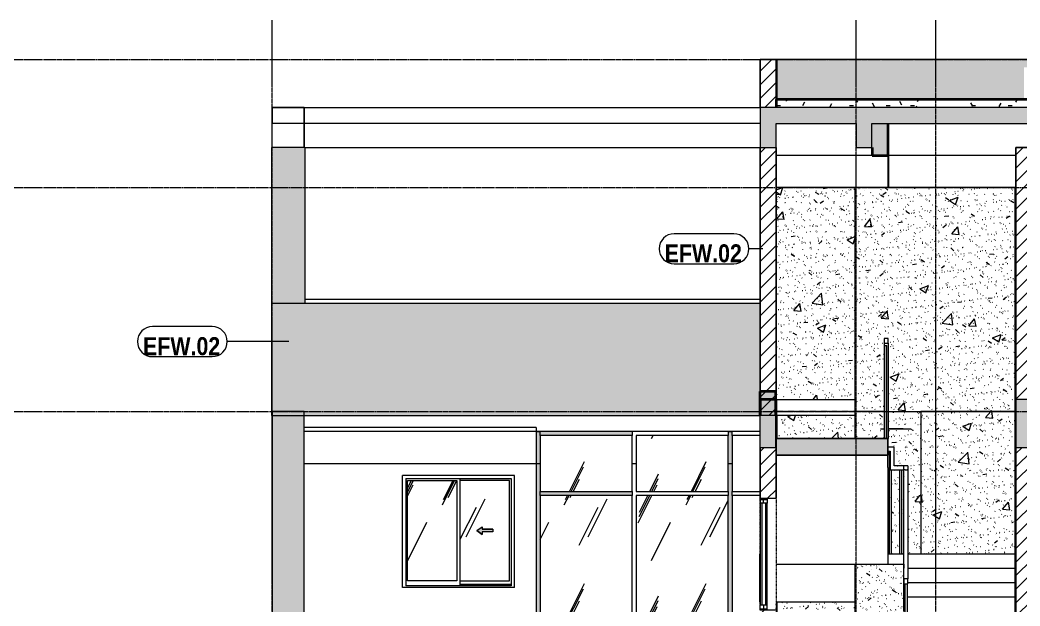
# Model space of a CAD drawing. Header units: millimetres. Extents: x 1240 to 198004, y -7796 to 35300.
# Drawn here: x 14084 to 26587, y 26967 to 34292 of the extents above; entities that cross this region are included whole.
import ezdxf

# ---------------------------------------------------------------- set-up
doc = ezdxf.new("R2010")
doc.units = ezdxf.units.MM
for name, pattern in [('1 NÉT CALL OUT', [6, 3, -3]), ('Centre', [31.75, 6.35, -4.7625, 15.875, -4.7625]), ('Dash 1_8_', [6.35, 3.175, -3.175]), ('Grid Line', [22.225, 12.7, -3.175, 3.175, -3.175])]:
    doc.linetypes.add(name, pattern=pattern)
for name, color, linetype, lineweight in [('0-1', 7, 'Continuous', 5), ('A-AREA', 32, 'Dash 1_8_', 9), ('A-DETL-GENF', 92, 'Continuous', 9), ('A-DETL-GENF-1', 7, 'Continuous', 9), ('A-DETL-GENF-2', 92, '1 NÉT CALL OUT', 9), ('A-DETL-THIN', 151, 'Continuous', 9), ('A-FLOR-1', 10, 'Continuous', 35), ('A-FLOR-2', 7, 'Continuous', 9), ('A-FLOR-3', 192, 'Continuous', 35), ('A-FLOR-HRAL', 11, 'Continuous', 9), ('A-FLOR-HRAL-2', 11, 'Continuous', 18), ('A-FLOR-LEVL-2', 51, 'Centre', 9), ('A-FLOR-PATT-1', 7, 'Continuous', 9), ('A-FLOR-PATT-3', 8, 'Continuous', 9), ('A-GLAZ', 151, 'Continuous', 9), ('A-GLAZ-3', 7, '1 NÉT CALL OUT', 9), ('A-GLAZ-4', 55, '1 NÉT CALL OUT', 9), ('A-GLAZ-5', 151, 'Continuous', 18), ('A-GLAZ-CURT', 52, 'Continuous', 9), ('A-GLAZ-CWMG', 51, 'Continuous', 9), ('A-WALL', 113, 'Continuous', 9), ('A-WALL-1', 113, 'Continuous', 25), ('A-WALL-IDEN', 211, 'Continuous', 9), ('A-WALL-PATT-3', 111, 'Continuous', 5), ('A-WALL-PATT-4', 111, 'Continuous', 9), ('E-LITE-EQPM', 33, 'Continuous', 9), ('I-WALL', 2, 'Continuous', 9), ('I-WALL-2', 2, 'Continuous', 25), ('S-BEAM-1', 12, 'Continuous', 5), ('S-BEAM-2', 10, 'Continuous', 35), ('S-BEAM-3', 7, 'Continuous', 9), ('S-COLS-1', 7, 'Continuous', 9), ('S-GRID-1', 1, 'Grid Line', 9), ('S-STRS', 31, 'Continuous', 9), ('S-STRS-1', 31, 'Continuous', 5), ('S-STRS-2', 31, 'Continuous', 25)]:
    doc.layers.add(name, color=color, linetype=linetype, lineweight=lineweight)
doc.styles.add('Arial_B', font='arialbd.ttf', dxfattribs={"width": 0.85, "height": 225})
pattern_1 = [(45, (377.74, 0), (-84.8528, 84.8528), [])]
pattern_2 = [(45, (377.74, 0), (-79.5495, 79.5495), [])]
pattern_3 = [(50, (377.7, 0), (1093.104, -95.634), [114.3, -1257.3]), (355, (377.7, 0), (-211.457, 1146.34), [91.44, -1005.84]), (100.451, (468.8, -8), (881.656, 1050.7), [97.14, -1068.54]), (46.184, (377.7, 304.8), (1626.475, -252.257), [171.45, -1885.95]), (96.636, (513.3, 283.8), (1424.416, 1484.565), [145.71, -1602.81]), (351.184, (377.7, 304.8), (1424.43, 1484.55), [137.16, -1508.76]), (21, (530.1, 228.6), (909.686, -613.591), [114.3, -1257.3]), (326, (530.1, 228.6), (370.812, 1105.13), [91.44, -1005.84]), (71.451, (606, 177.5), (1280.503, 491.528), [97.14, -1068.54]), (37.5, (377.74, 0), (18.5313, 507.3303), [50.292, -943.356, 50.292, -970.788, -1009.65]), (37.5, (377.74, 0), (18.5313, 507.3303), [-2014.728, 50.292, -959.358]), (7.5, (377.74, 0), (400.918, 601.0836), [50.292, -531.876, 50.292, -920.496, -384.81]), (7.5, (377.74, 0), (400.918, 601.0836), [-1552.956, 50.292, -334.518]), (327.5, (37.9, 0), (813.545, -34.3737), [50.292, -330.708, 50.292, -1138.428, -1577.34]), (327.5, (37.9, 0), (813.545, -34.3737), [-1569.72, 50.292, -1527.048]), (317.5, (-114.5, 0), (888.775, 152.56), [50.292, -445.008, 50.292, -739.14, -1120.14]), (317.5, (-114.5, 0), (888.775, 152.56), [-1284.732, 50.292, -1069.848])]
pattern_4 = [(37.5, (377.74, 0), (-4.79953, 146.8239), [5.029, -110.795, 5.029, -124.511, -123.825]), (37.5, (377.74, 0), (-4.79953, 146.8239), [-245.364, 5.029, -118.796]), (7.5, (377.74, 0), (134.8574, 215.0472), [5.029, -57.455, 5.029, -99.365, -40.005]), (7.5, (377.74, 0), (134.8574, 215.0472), [-166.878, 5.029, -34.976]), (327.5, (284.02, 0), (237.29776, 0.4316), [5.029, -33.071, 5.029, -132.131, -179.07]), (327.5, (284.02, 0), (237.29776, 0.4316), [-175.26, 5.029, -174.041]), (317.5, (284.02, 0), (229.0671, 66.8792), [5.029, -14.021, 5.029, -84.887, -102.87]), (317.5, (284.02, 0), (229.0671, 66.8792), [-108.966, 5.029, -97.841])]
pattern_5 = [(63.435, (2168, 104.33), (-0.001, 1524.001), [532.463, -2875.304]), (63.435, (644, 104.33), (-0.001, 1524.001), [532.463, -2875.304]), (63.435, (2897.55, 398.8), (-0.001, 1524.001), [532.463, -2875.304]), (63.435, (1373.55, 398.8), (-0.001, 1524.001), [532.463, -2875.304]), (63.435, (2787.1, 294.83), (-0.001, 1524.001), [532.463, -2875.304]), (63.435, (1263.1, 294.83), (-0.001, 1524.001), [532.463, -2875.304]), (63.435, (2674.6, 890.1), (-0.001, 1524.001), [258.8, -3148.965]), (63.435, (1150.6, 890.1), (-0.001, 1524.001), [258.8, -3148.965]), (63.435, (2600.96, 797.95), (-0.001, 1524.001), [532.46, -2875.304]), (63.435, (1076.96, 797.95), (-0.001, 1524.001), [532.463, -2875.304]), (63.435, (2613.95, 864.1), (-0.001, 1524.001), [532.46, -2875.304]), (63.435, (1089.95, 864.1), (-0.001, 1524.001), [532.463, -2875.304]), (63.435, (1999.1, 573.94), (-0.001, 1524.001), [532.463, -2875.304]), (63.435, (475.1, 573.94), (-0.001, 1524.001), [532.463, -2875.304]), (63.435, (2012.1, 651.9), (-0.001, 1524.001), [532.463, -2875.304]), (63.435, (488.1, 651.9), (-0.001, 1524.001), [532.463, -2875.304]), (63.435, (2015.6, 708.1), (-0.001, 1524.001), [532.463, -2875.304]), (63.435, (491.6, 708.1), (-0.001, 1524.001), [532.463, -2875.304])]

# ---------------------------------------------------------------- blocks, each defined once
blk = doc.blocks.new('NCV_TKTC_KET CAU_rvt-1-TKCS_MẶT ĐỨNG NỘI KHU 1')
at = {"layer": 'A-FLOR-PATT-1'}
blk.add_hatch(color=256, dxfattribs=at).paths.add_polyline_path([(23535, 29350), (23537, 29350), (23537, 29550), (23337, 29550), (23337, 29350)])
at = {"layer": 'S-BEAM-1'}
for points in [[(24737, 32600), (24937, 32600), (24937, 33000), (24737, 33000), (24737, 32700)], [(23335, 29350), (23535, 29350), (23535, 29650), (23335, 29650)]]:
    blk.add_hatch(color=256, dxfattribs=at).paths.add_polyline_path(points)
at = {"layer": 'A-FLOR-1'}
for p, q in [((23537, 29550), (23337, 29550)), ((23337, 29550), (23337, 29350)), ((23537, 29350), (23537, 29550)), ((23535, 29350), (23537, 29350))]:
    blk.add_line(p, q, dxfattribs=at)
at = {"layer": 'A-FLOR-2'}
for p, q in [((17237, 33200), (17237, 33000)), ((17237, 33200), (23337, 33200)), ((23337, 33000), (17237, 33000)), ((23537, 29550), (24527, 29550)), ((17235, 29350), (17235, 29150)), ((24527, 29350), (23537, 29350)), ((23335, 29150), (17637, 29150)), ((23547, 29150), (23537, 29150))]:
    blk.add_line(p, q, dxfattribs=at)
at = {"layer": 'S-BEAM-2'}
for p, q in [((24937, 32600), (24937, 33000)), ((24737, 32700), (24737, 32600)), ((24737, 32600), (24937, 32600)), ((23535, 29650), (23335, 29650)), ((23335, 29650), (23335, 29350)), ((23535, 29350), (23535, 29650))]:
    blk.add_line(p, q, dxfattribs=at)
at = {"layer": 'S-BEAM-3'}
for p, q in [((17637, 33200), (17637, 32700)), ((17637, 33200), (23337, 33200)), ((17647, 32700), (23337, 32700)), ((23337, 32600), (23337, 32700)), ((24737, 32600), (23537, 32600)), ((26537, 32600), (24937, 32600)), ((17637, 28750), (20587, 28750)), ((21737, 28750), (21787, 28750)), ((22937, 28750), (22987, 28750)), ((23335, 27020), (23335, 27620)), ((23335, 27620), (23337, 27620)), ((23335, 27020), (23337, 27020)), ((23537, 27020), (24527, 27020))]:
    blk.add_line(p, q, dxfattribs=at)
at = {"layer": 'S-COLS-1'}
for p, q in [((17237, 32700), (17237, 33200)), ((17637, 33200), (17237, 33200)), ((17637, 32700), (17637, 33200)), ((24537, 32200), (24537, 32600)), ((24937, 32200), (24937, 32600))]:
    blk.add_line(p, q, dxfattribs=at)
blk = doc.blocks.new('Railing - 25mm-1748263-TKCS_MẶT ĐỨNG NỘI KHU 1')
at = {"layer": 'A-FLOR-HRAL'}
for p, q in [((25150, 26180), (25150, 27246)), ((25175, 27246), (25175, 26180))]:
    blk.add_line(p, q, dxfattribs=at)
blk = doc.blocks.new('Railing - 25mm-1748267-TKCS_MẶT ĐỨNG NỘI KHU 1')
at = {"layer": 'A-FLOR-HRAL'}
for p, q in [((25150, 28670), (25175, 28670)), ((25150, 28666), (25150, 28670)), ((25175, 28670), (25175, 28666))]:
    blk.add_line(p, q, dxfattribs=at)
blk = doc.blocks.new('Railing - 25mm-702173-TKCS_MẶT ĐỨNG NỘI KHU 1')
at = {"layer": 'A-FLOR-HRAL'}
for p, q in [((25085, 24300), (25085, 25350)), ((25110, 24300), (25110, 25350))]:
    blk.add_line(p, q, dxfattribs=at)
blk = doc.blocks.new('Railing - 25mm-1748261-TKCS_MẶT ĐỨNG NỘI KHU 1')
at = {"layer": 'A-FLOR-HRAL'}
for p, q in [((24955, 27620), (24955, 28902)), ((24980, 27620), (24980, 28670))]:
    blk.add_line(p, q, dxfattribs=at)
blk = doc.blocks.new('Railing - 25mm-1748271-TKCS_MẶT ĐỨNG NỘI KHU 1')
at = {"layer": 'A-FLOR-HRAL'}
for p, q in [((24899, 30225), (24924, 30225)), ((24899, 29060), (24899, 30225)), ((24924, 29060), (24924, 30225))]:
    blk.add_line(p, q, dxfattribs=at)
blk = doc.blocks.new('Railing - Railing-954606-TKCS_MẶT ĐỨNG NỘI KHU 1')
at = {"layer": 'A-FLOR-HRAL'}
for p, q in [((24887, 30252), (24887, 29060)), ((24937, 30252), (24937, 29060)), ((25012, 28952), (24937, 28952)), ((24937, 28902), (24962, 28902)), ((24962, 28902), (24962, 28670)), ((25012, 28720), (25012, 28952)), ((24962, 28670), (25062, 28670)), ((25062, 28720), (25012, 28720)), ((25137, 28720), (25062, 28720)), ((25062, 28670), (25137, 28670)), ((25137, 28668), (25137, 28720)), ((25187, 28720), (25137, 28720)), ((25137, 27307), (25137, 28668)), ((25150, 28668), (25137, 28668)), ((25187, 28668), (25175, 28668)), ((25187, 28720), (25187, 28668)), ((25187, 28668), (25187, 27307))]:
    blk.add_line(p, q, dxfattribs=at)
at = {"layer": 'A-FLOR-HRAL-2'}
for p, q in [((24937, 30313), (24887, 30313)), ((24887, 30313), (24887, 30252)), ((24937, 30252), (24937, 30313)), ((24887, 30252), (24937, 30252)), ((25137, 27307), (25137, 27246)), ((25187, 27307), (25137, 27307)), ((25187, 27246), (25187, 27307)), ((25137, 27246), (25187, 27246))]:
    blk.add_line(p, q, dxfattribs=at)
for name, p in [('Railing - 25mm-1748271-TKCS_MẶT ĐỨNG NỘI KHU 1', (0, 0)), ('Railing - 25mm-1748261-TKCS_MẶT ĐỨNG NỘI KHU 1', (0, 0)), ('Railing - 25mm-702173-TKCS_MẶT ĐỨNG NỘI KHU 1', (0, 3320)), ('Railing - 25mm-1748267-TKCS_MẶT ĐỨNG NỘI KHU 1', (0, 0)), ('Railing - 25mm-1748263-TKCS_MẶT ĐỨNG NỘI KHU 1', (0, 0))]:
    blk.add_blockref(name, p)
blk = doc.blocks.new('1_FAMILY RVT - W01-WxH 1400x6000-587637-TKCS_MẶT ĐỨNG NỘI KHU 1')
at = {"layer": 'A-GLAZ'}
for p, q in [((23337, 11251), (23337, 9978)), ((23426, 9978), (23426, 11251))]:
    blk.add_line(p, q, dxfattribs=at)
at = {"layer": 'A-GLAZ-4'}
for p, q in [((23337, 9914), (23337, 11314)), ((23537, 11314), (23537, 9914))]:
    blk.add_line(p, q, dxfattribs=at)
at = {"layer": 'A-GLAZ-5'}
for p, q in [((23337, 11314), (23537, 11314)), ((23337, 11314), (23337, 11251)), ((23426, 11295), (23337, 11295)), ((23382, 11251), (23382, 11295)), ((23426, 11314), (23426, 11251)), ((23426, 11251), (23337, 11251)), ((23360, 11251), (23360, 9978)), ((23404, 11251), (23404, 9978)), ((23426, 9978), (23337, 9978)), ((23337, 9914), (23337, 9978)), ((23337, 9933), (23426, 9933)), ((23537, 9914), (23337, 9914)), ((23382, 9978), (23382, 9933)), ((23426, 9914), (23426, 9978))]:
    blk.add_line(p, q, dxfattribs=at)
blk = doc.blocks.new('System Panel - Glazed-V252-TKCS_MẶT ĐỨNG NỘI KHU 1')
at = {"layer": 'A-GLAZ-CURT'}
h = blk.add_hatch(dxfattribs=at)
h.set_pattern_fill('FP_7', color=256, style=0, pattern_type=2)
h.set_pattern_definition(pattern_5)
h.paths.add_polyline_path([(21737, 26000), (21737, 28350), (20587, 28350), (20587, 26000)])
for p, q in [((21737, 28350), (20587, 28350)), ((20587, 28350), (20587, 26000)), ((21737, 26000), (21737, 28350)), ((20587, 26000), (21737, 26000))]:
    blk.add_line(p, q, dxfattribs=at)
blk = doc.blocks.new('System Panel - Glazed-V253-TKCS_MẶT ĐỨNG NỘI KHU 1')
at = {"layer": 'A-GLAZ-CURT'}
h = blk.add_hatch(dxfattribs=at)
h.set_pattern_fill('FP_7', color=256, style=0, pattern_type=2)
h.set_pattern_definition(pattern_5)
h.paths.add_polyline_path([(22937, 26000), (22937, 28350), (21787, 28350), (21787, 26000)])
for p, q in [((22937, 28350), (21787, 28350)), ((21787, 28350), (21787, 26000)), ((22937, 26000), (22937, 28350)), ((21787, 26000), (22937, 26000))]:
    blk.add_line(p, q, dxfattribs=at)
blk = doc.blocks.new('System Panel - Glazed-V254-TKCS_MẶT ĐỨNG NỘI KHU 1')
at = {"layer": 'A-GLAZ-CURT'}
h = blk.add_hatch(dxfattribs=at)
h.set_pattern_fill('FP_7', color=256, style=0, pattern_type=2)
h.set_pattern_definition(pattern_5)
h.paths.add_polyline_path([(23163, 26000), (23337, 26000), (23337, 27020), (23335, 27020), (23335, 27620), (23337, 27620), (23337, 28350), (22987, 28350), (22987, 26000)])
h.paths.add_polyline_path([(23537, 26000), (23547, 26000), (23547, 27020), (23537, 27020), (23537, 26376)])
for p, q in [((23337, 28350), (22987, 28350)), ((22987, 28350), (22987, 26000)), ((22987, 26000), (23337, 26000))]:
    blk.add_line(p, q, dxfattribs=at)
blk = doc.blocks.new('System Panel - Glazed-V255-TKCS_MẶT ĐỨNG NỘI KHU 1')
at = {"layer": 'A-GLAZ-CURT'}
h = blk.add_hatch(dxfattribs=at)
h.set_pattern_fill('FP_7', color=256, style=0, pattern_type=2)
h.set_pattern_definition(pattern_5)
h.paths.add_polyline_path([(21737, 28400), (21737, 29100), (20587, 29100), (20587, 28400)])
for p, q in [((21737, 29100), (20587, 29100)), ((20587, 29100), (20587, 28400)), ((21737, 28400), (21737, 29100)), ((20587, 28400), (21737, 28400))]:
    blk.add_line(p, q, dxfattribs=at)
blk = doc.blocks.new('System Panel - Glazed-V256-TKCS_MẶT ĐỨNG NỘI KHU 1')
at = {"layer": 'A-GLAZ-CURT'}
h = blk.add_hatch(dxfattribs=at)
h.set_pattern_fill('FP_7', color=256, style=0, pattern_type=2)
h.set_pattern_definition(pattern_5)
h.paths.add_polyline_path([(22937, 28400), (22937, 29100), (21787, 29100), (21787, 28400)])
for p, q in [((22937, 29100), (21787, 29100)), ((21787, 29100), (21787, 28400)), ((22937, 28400), (22937, 29100)), ((21787, 28400), (22937, 28400))]:
    blk.add_line(p, q, dxfattribs=at)
blk = doc.blocks.new('System Panel - Glazed-V257-TKCS_MẶT ĐỨNG NỘI KHU 1')
at = {"layer": 'A-GLAZ-CURT'}
h = blk.add_hatch(dxfattribs=at)
h.set_pattern_fill('FP_7', color=256, style=0, pattern_type=2)
h.set_pattern_definition(pattern_5)
h.paths.add_polyline_path([(23337, 28400), (23337, 28950), (23335, 28950), (23335, 29100), (22987, 29100), (22987, 28400), (23163, 28400)])
h.paths.add_polyline_path([(23537, 29060), (23547, 29060), (23547, 29100), (23537, 29100)])
for p, q in [((23335, 29100), (22987, 29100)), ((22987, 29100), (22987, 28400)), ((23547, 29100), (23537, 29100)), ((22987, 28400), (23337, 28400))]:
    blk.add_line(p, q, dxfattribs=at)
blk = doc.blocks.new('Rectangular Mullion - 50 x 100mm-1286801-TKCS_MẶT ĐỨNG NỘI KHU 1')
at = {"layer": 'A-GLAZ-CWMG'}
blk.add_hatch(color=256, dxfattribs=at).paths.add_polyline_path([(20587, 8700), (21737, 8700), (21737, 8750), (20587, 8750)])
for p, q in [((20587, 8700), (20587, 8750)), ((21737, 8750), (20587, 8750)), ((21737, 8750), (21737, 8700))]:
    blk.add_line(p, q, dxfattribs=at)
blk = doc.blocks.new('Rectangular Mullion - 50 x 100mm-1286810-TKCS_MẶT ĐỨNG NỘI KHU 1')
at = {"layer": 'A-GLAZ-CWMG'}
blk.add_hatch(color=256, dxfattribs=at).paths.add_polyline_path([(20587, 18175), (20587, 18950), (20537, 18950), (20537, 18175), (20580, 18175)])
for p, q in [((20537, 18950), (20587, 18950)), ((20537, 18950), (20537, 18175)), ((20587, 18900), (20587, 18950)), ((20587, 18175), (20587, 18200))]:
    blk.add_line(p, q, dxfattribs=at)
blk = doc.blocks.new('Rectangular Mullion - 50 x 100mm-1286811-TKCS_MẶT ĐỨNG NỘI KHU 1')
at = {"layer": 'A-GLAZ-CWMG'}
blk.add_hatch(color=256, dxfattribs=at).paths.add_polyline_path([(20580, 15750), (20587, 15750), (20587, 18175), (20537, 18175), (20537, 15750)])
for p, q in [((20537, 18175), (20537, 15750)), ((20587, 18150), (20587, 18175)), ((20587, 15750), (20587, 15800)), ((20587, 15750), (20537, 15750))]:
    blk.add_line(p, q, dxfattribs=at)
blk = doc.blocks.new('Rectangular Mullion - 50 x 100mm-1286803-TKCS_MẶT ĐỨNG NỘI KHU 1')
at = {"layer": 'A-GLAZ-CWMG'}
blk.add_hatch(color=256, dxfattribs=at).paths.add_polyline_path([(20587, 18150), (21737, 18150), (21737, 18200), (20587, 18200)])
for p, q in [((20587, 18150), (20587, 18200)), ((21737, 18200), (21737, 18150))]:
    blk.add_line(p, q, dxfattribs=at)
blk = doc.blocks.new('Rectangular Mullion - 50 x 100mm-V41-TKCS_MẶT ĐỨNG NỘI KHU 1')
at = {"layer": 'A-GLAZ-CWMG'}
blk.add_hatch(color=256, dxfattribs=at).paths.add_polyline_path([(22937, 8950), (22987, 8950), (22987, 11375), (22937, 11375), (22937, 9000)])
for p, q in [((22937, 11375), (22937, 11350)), ((22987, 11350), (22987, 11375)), ((22937, 9000), (22937, 8950)), ((22987, 8950), (22937, 8950)), ((22987, 8950), (22987, 9000))]:
    blk.add_line(p, q, dxfattribs=at)
blk = doc.blocks.new('Rectangular Mullion - 50 x 100mm-1286805-TKCS_MẶT ĐỨNG NỘI KHU 1')
at = {"layer": 'A-GLAZ-CWMG'}
blk.add_hatch(color=256, dxfattribs=at).paths.add_polyline_path([(22987, 7975), (22987, 8750), (22937, 8750), (22937, 7975)])
for p, q in [((22937, 8750), (22987, 8750)), ((22937, 8750), (22937, 8700)), ((22987, 8700), (22987, 8750)), ((22937, 8000), (22937, 7975)), ((22987, 7975), (22987, 8000))]:
    blk.add_line(p, q, dxfattribs=at)
blk = doc.blocks.new('LIC_03 - LIC_03-ĐÈN LED ỐP TRẦN CHỐNG BỤI_ 1x24w_ ÁNH SÁNG TRẮNG 6000k-4360032-TKCS_MẶT ĐỨNG NỘI KHU 1')
at = {"layer": 'E-LITE-EQPM'}
for p, q in [((24845, 8780), (24887, 8780)), ((25035, 8780), (24934, 8780)), ((24936, 8780), (25035, 8780)), ((24937, 8780), (25225, 8780)), ((24945, 8780), (25125, 8780)), ((25125, 8780), (24945, 8780))]:
    blk.add_line(p, q, dxfattribs=at)
blk = doc.blocks.new('1_FAMILY RVT - W01-WxH 1400x1400xmm-V277-TKCS_MẶT ĐỨNG NỘI KHU 1')
at = {"layer": 'A-DETL-GENF-2'}
blk.add_hatch(color=256, dxfattribs=at).paths.add_polyline_path([(19862, 27862), (19862, 27893), (19998, 27893), (19998, 27926), (19862, 27926), (19862, 27957), (19795, 27910)])
at = {"layer": 'A-GLAZ'}
h = blk.add_hatch(dxfattribs=at)
h.set_pattern_fill('FP_7', color=256, style=0, pattern_type=2)
h.set_pattern_definition(pattern_5)
h.paths.add_polyline_path([(19288, 27283), (19545, 27283), (19545, 28537), (18930, 28537), (18930, 27283)])
h = blk.add_hatch(dxfattribs=at)
h.set_pattern_fill('FP_7', color=256, style=0, pattern_type=2)
h.set_pattern_definition(pattern_5)
h.paths.add_polyline_path([(20203, 27283), (20203, 28537), (19589, 28537), (19589, 27283)])
h.paths.add_polyline_path([(19862, 27862), (19795, 27910), (19862, 27957), (19862, 27926), (19998, 27926), (19998, 27893), (19862, 27893)])
at = {"layer": 'A-DETL-GENF'}
for p, q in [((19795, 27910), (19862, 27957)), ((19795, 27910), (19862, 27957)), ((19795, 27910), (19862, 27862)), ((19862, 27862), (19795, 27910)), ((19862, 27957), (19862, 27926)), ((19862, 27957), (19862, 27926)), ((19998, 27926), (19862, 27926)), ((19862, 27926), (19998, 27926)), ((19862, 27893), (19862, 27862)), ((19998, 27893), (19862, 27893)), ((19862, 27893), (19862, 27862)), ((19998, 27893), (19862, 27893)), ((19998, 27926), (19998, 27893)), ((19998, 27926), (19998, 27893))]:
    blk.add_line(p, q, dxfattribs=at)
at = {"layer": 'A-GLAZ'}
for p, q in [((20267, 28600), (18867, 28600)), ((18867, 27200), (18867, 28600)), ((18908, 28559), (18908, 27219)), ((18908, 28559), (20226, 28559)), ((18930, 28537), (19545, 28537)), ((18930, 27283), (18930, 28537)), ((19545, 28537), (19545, 27283)), ((19589, 27219), (19589, 28559)), ((20203, 28537), (19589, 28537)), ((20203, 27283), (20203, 28537)), ((20226, 28559), (20226, 27219)), ((20267, 27200), (20267, 28600)), ((19545, 27283), (18930, 27283)), ((19589, 27283), (20203, 27283)), ((20267, 27200), (18867, 27200)), ((20226, 27219), (18908, 27219)), ((20226, 27238), (19589, 27238)), ((20226, 27238), (19589, 27238))]:
    blk.add_line(p, q, dxfattribs=at)
blk = doc.blocks.new('CTL_WALL TAG NO MARK - 10-2062273-TKCS_MẶT ĐỨNG NỘI KHU 1')
at = {"layer": 'A-WALL-IDEN'}
for p, q in [((16489, 30459), (15741, 30459)), ((15741, 30084), (16489, 30084))]:
    blk.add_line(p, q, dxfattribs=at)
for centre, radius, start, end in [((15741, 30272), 188, 90, 270), ((16489, 30272), 187, 270, 90)]:
    blk.add_arc(centre, radius, start, end, dxfattribs=at)

msp = doc.modelspace()

# ---------------------------------------------------------------- hatches: boundary and pattern name
at = {"layer": 'A-DETL-GENF-1'}
msp.add_hatch(color=256, dxfattribs=at).paths.add_polyline_path([(33536.9, 32700), (33536.9, 33200), (23336.9, 33200), (23336.9, 32700), (23536.9, 32700), (23536.9, 33000), (24536.9, 33000), (24536.9, 32700), (24736.9, 32700), (24736.9, 33000), (28436.9, 33000), (28436.9, 32700), (28636.9, 32700), (28636.9, 33000), (32537.4, 33000), (32537.4, 32700), (32736.9, 32700), (32736.9, 33000), (33336.9, 33000), (33336.9, 32700), (33496.4, 32700)])
h = msp.add_hatch(color=256, dxfattribs=at)
h.paths.add_polyline_path([(44535.3, 28750), (44535.3, 29350), (33537.4, 29350), (33537.4, 29550), (26535.3, 29550), (26535.3, 28950), (26735.3, 28950), (26735.3, 29350), (28436.9, 29350), (28436.9, 28900), (28636.9, 28900), (28636.9, 29350), (30496.9, 29350), (30496.9, 28900), (30697.4, 28900), (30697.4, 29350), (33335.1, 29350), (33335.1, 28900), (33535.3, 28900), (33535.3, 29150), (35535.3, 29150), (35535.3, 28900), (35735.3, 28900), (35735.3, 29150), (39935.6, 29150), (39935.6, 28750), (40233.3, 28750), (40233.3, 29150), (44235.3, 29150), (44235.3, 28750)])
h.paths.add_polyline_path([(23535.3, 28950), (23535.3, 29350), (23335.3, 29350), (23335.3, 28950)])
at = {"layer": 'A-FLOR-PATT-3'}
h = msp.add_hatch(dxfattribs=at)
h.set_pattern_fill('FP_3', color=256, style=0, pattern_type=2)
h.set_pattern_definition([(0, (377.74, 0), (609.6, 152.4), [50.292, -406.908, 50.292, -406.908, -2438.4]), (0, (377.74, 0), (609.6, 152.4), [-914.4, 50.292, -864.108, 50.292, -406.908, -1066.8]), (0, (377.74, 0), (609.6, 152.4), [-2286, 50.292, -254.508, 50.292, -711.708]), (120, (606.34, 76.2), (-436.78227, 451.7291), [50.292, -406.908, 50.292, -406.908, -2438.4]), (120, (606.34, 76.2), (-436.78227, 451.7291), [-914.4, 50.292, -864.108, 50.292, -406.908, -1066.8]), (120, (606.34, 76.2), (-436.78227, 451.7291), [-2286, 50.292, -254.508, 50.292, -711.708]), (240, (682.54, 381), (-172.81773, -604.1291), [50.292, -406.908, 50.292, -406.908, -2438.4]), (240, (682.54, 381), (-172.81773, -604.1291), [-914.4, 50.292, -864.108, 50.292, -406.908, -1066.8]), (240, (682.54, 381), (-172.81773, -604.1291), [-2286, 50.292, -254.508, 50.292, -711.708])])
h.paths.add_polyline_path([(28329.6, 33200), (33336.9, 33200), (33336.9, 33300), (23537.4, 33300), (23537.4, 33200), (25746.3, 33200)])
at = {"layer": 'A-WALL-PATT-3'}
for points in [[(33326.9, 33300), (33336.9, 33300), (33336.9, 33800), (23547.4, 33800), (23547.4, 33300), (26637.4, 33300), (26637.4, 33700), (27137.4, 33700), (27137.4, 33300), (33313.8, 33300)], [(17636.9, 30750), (17636.9, 32700), (17226.9, 32700), (17226.9, 30750)], [(17646.9, 30750), (17646.9, 32700), (17636.9, 32700), (17636.9, 30750)], [(17226.9, 29350), (23335.3, 29350), (23336.9, 29650), (23337.4, 29650), (23336.9, 30750), (17226.9, 30750)], [(17636.9, 26000), (17636.9, 29400), (17236.9, 29400), (17236.9, 26000)]]:
    msp.add_hatch(color=256, dxfattribs=at).paths.add_polyline_path(points)
at = {"layer": 'A-WALL-PATT-4'}
h = msp.add_hatch(dxfattribs=at)
h.set_pattern_fill('FP_1', color=256, style=0, pattern_type=2)
h.set_pattern_definition(pattern_1)
h.paths.add_polyline_path([(23337.4, 33200), (23537.4, 33200), (23536.9, 33800), (23337.4, 33800)])
h = msp.add_hatch(dxfattribs=at)
h.set_pattern_fill('FP_1', color=256, style=0, pattern_type=2)
h.set_pattern_definition(pattern_1)
h.paths.add_polyline_path([(23537.4, 29350), (23536.9, 32700), (23337.4, 32700), (23337.4, 29350), (23535.3, 29350)])
h = msp.add_hatch(dxfattribs=at)
h.set_pattern_fill('FP_1', color=256, style=0, pattern_type=2)
h.set_pattern_definition(pattern_1)
h.paths.add_polyline_path([(26536.9, 29550), (26736.9, 29550), (26736.9, 32700), (26536.9, 32700), (26536.9, 31406.2)])
h = msp.add_hatch(dxfattribs=at)
h.set_pattern_fill('FP_5', color=256, style=0, pattern_type=2)
h.set_pattern_definition(pattern_3)
h.paths.add_polyline_path([(24526.9, 29550), (24526.9, 32200), (23537.4, 32200), (23537.4, 29550), (24454.6, 29550)])
h = msp.add_hatch(dxfattribs=at)
h.set_pattern_fill('FP_4', color=256, style=0, pattern_type=2)
h.set_pattern_definition(pattern_4)
h.paths.add_polyline_path([(24526.9, 29550), (24526.9, 32200), (23537.4, 32200), (23537.4, 29550), (24454.6, 29550)])
h = msp.add_hatch(dxfattribs=at)
h.set_pattern_fill('FP_5', color=256, style=0, pattern_type=2)
h.set_pattern_definition(pattern_3)
h.paths.add_polyline_path([(24526.9, 29400), (24886.5, 29400), (24886.5, 30313.1), (24936.5, 30313.1), (24936.5, 29400), (26526.9, 29400), (26526.9, 32200), (24526.9, 32200), (24526.9, 30148.7)])
h = msp.add_hatch(dxfattribs=at)
h.set_pattern_fill('FP_4', color=256, style=0, pattern_type=2)
h.set_pattern_definition(pattern_4)
h.paths.add_polyline_path([(24526.9, 29400), (24886.5, 29400), (24886.5, 30313.1), (24936.5, 30313.1), (24936.5, 29400), (26526.9, 29400), (26526.9, 32200), (24526.9, 32200), (24526.9, 30148.7)])
h = msp.add_hatch(dxfattribs=at)
h.set_pattern_fill('FP_17', color=256, style=0, pattern_type=2)
h.set_pattern_definition(pattern_2)
h.paths.add_polyline_path([(26526.9, 29400), (26535.3, 29400), (26536.9, 32200), (26526.9, 32200), (26526.9, 29550)])
h = msp.add_hatch(dxfattribs=at)
h.set_pattern_fill('FP_5', color=256, style=0, pattern_type=2)
h.set_pattern_definition(pattern_3)
h.paths.add_polyline_path([(24526.9, 26000), (24536.9, 26000), (24536.9, 27490), (24526.9, 27490), (24526.9, 26376.1)])
h.paths.add_polyline_path([(24526.9, 29060), (24536.9, 29060), (24536.9, 29400), (24526.9, 29400)])
h = msp.add_hatch(dxfattribs=at)
h.set_pattern_fill('FP_4', color=256, style=0, pattern_type=2)
h.set_pattern_definition(pattern_4)
h.paths.add_polyline_path([(24526.9, 26000), (24536.9, 26000), (24536.9, 27490), (24526.9, 27490), (24526.9, 26376.1)])
h.paths.add_polyline_path([(24526.9, 29060), (24536.9, 29060), (24536.9, 29400), (24526.9, 29400)])
h = msp.add_hatch(dxfattribs=at)
h.set_pattern_fill('FP_5', color=256, style=0, pattern_type=2)
h.set_pattern_definition(pattern_3)
h.paths.add_polyline_path([(24886.5, 26000), (24886.5, 26904.6), (24936.5, 26904.6), (24936.5, 26000), (25136.9, 26000), (25136.9, 27490), (24536.9, 27490), (24536.9, 26000)])
h.paths.add_polyline_path([(25109.8, 27620), (25137.3, 27620), (25137.3, 28670), (25109.8, 28668.4), (25109.8, 27633.6)])
h.paths.add_polyline_path([(25084.8, 27620), (25084.8, 28670), (24979.8, 28670), (24979.8, 27620)])
h.paths.add_polyline_path([(25187.3, 27620), (25336.9, 27620), (25336.9, 29400), (24936.5, 29400), (24936.9, 28951.6), (25011.5, 28951.6), (25011.5, 28720), (25187.3, 28720), (25187.3, 27633.6)])
h.paths.add_polyline_path([(24954.8, 27620), (24954.8, 28901.6), (24936.9, 28901.6), (24936.9, 27620)])
h.paths.add_polyline_path([(24886.5, 29060), (24886.5, 29400), (24536.9, 29400), (24536.9, 29060)])
h = msp.add_hatch(dxfattribs=at)
h.set_pattern_fill('FP_4', color=256, style=0, pattern_type=2)
h.set_pattern_definition(pattern_4)
h.paths.add_polyline_path([(24886.5, 26000), (24886.5, 26904.6), (24936.5, 26904.6), (24936.5, 26000), (25136.9, 26000), (25136.9, 27490), (24536.9, 27490), (24536.9, 26000)])
h.paths.add_polyline_path([(25109.8, 27620), (25137.3, 27620), (25137.3, 28670), (25109.8, 28668.4), (25109.8, 27633.6)])
h.paths.add_polyline_path([(25084.8, 27620), (25084.8, 28670), (24979.8, 28670), (24979.8, 27620)])
h.paths.add_polyline_path([(25187.3, 27620), (25336.9, 27620), (25336.9, 29400), (24936.5, 29400), (24936.9, 28951.6), (25011.5, 28951.6), (25011.5, 28720), (25187.3, 28720), (25187.3, 27633.6)])
h.paths.add_polyline_path([(24954.8, 27620), (24954.8, 28901.6), (24936.9, 28901.6), (24936.9, 27620)])
h.paths.add_polyline_path([(24886.5, 29060), (24886.5, 29400), (24536.9, 29400), (24536.9, 29060)])
h = msp.add_hatch(dxfattribs=at)
h.set_pattern_fill('FP_5', color=256, style=0, pattern_type=2)
h.set_pattern_definition(pattern_3)
h.paths.add_polyline_path([(25346.9, 27620), (25346.9, 29400), (25336.9, 29400), (25336.9, 27620)])
h = msp.add_hatch(dxfattribs=at)
h.set_pattern_fill('FP_4', color=256, style=0, pattern_type=2)
h.set_pattern_definition(pattern_4)
h.paths.add_polyline_path([(25346.9, 27620), (25346.9, 29400), (25336.9, 29400), (25336.9, 27620)])
h = msp.add_hatch(dxfattribs=at)
h.set_pattern_fill('FP_5', color=256, style=0, pattern_type=2)
h.set_pattern_definition(pattern_3)
h.paths.add_polyline_path([(25746.3, 27620), (26526.9, 27620), (26526.9, 29400), (25346.9, 29400), (25346.9, 27620)])
h = msp.add_hatch(dxfattribs=at)
h.set_pattern_fill('FP_4', color=256, style=0, pattern_type=2)
h.set_pattern_definition(pattern_4)
h.paths.add_polyline_path([(25746.3, 27620), (26526.9, 27620), (26526.9, 29400), (25346.9, 29400), (25346.9, 27620)])
h = msp.add_hatch(dxfattribs=at)
h.set_pattern_fill('FP_17', color=256, style=0, pattern_type=2)
h.set_pattern_definition(pattern_2)
h.paths.add_polyline_path([(26536.9, 26000), (26535.3, 29400), (26526.9, 29400), (26526.9, 26000)])
h = msp.add_hatch(dxfattribs=at)
h.set_pattern_fill('FP_5', color=256, style=0, pattern_type=2)
h.set_pattern_definition(pattern_3)
h.paths.add_polyline_path([(24526.9, 26000), (24526.9, 27020), (23547.4, 27020), (23547.4, 26000), (24454.6, 26000)])
h.paths.add_polyline_path([(23547.4, 29060), (24526.9, 29060), (24526.9, 29350), (23547.4, 29350)])
h = msp.add_hatch(dxfattribs=at)
h.set_pattern_fill('FP_4', color=256, style=0, pattern_type=2)
h.set_pattern_definition(pattern_4)
h.paths.add_polyline_path([(24526.9, 26000), (24526.9, 27020), (23547.4, 27020), (23547.4, 26000), (24454.6, 26000)])
h.paths.add_polyline_path([(23547.4, 29060), (24526.9, 29060), (24526.9, 29350), (23547.4, 29350)])
h = msp.add_hatch(dxfattribs=at)
h.set_pattern_fill('FP_1', color=256, style=0, pattern_type=2)
h.set_pattern_definition(pattern_1)
h.paths.add_polyline_path([(23535.3, 25950), (23537.4, 25950), (23537.4, 26914.4), (23337.4, 26914.4), (23337.4, 25950)])
h.paths.add_polyline_path([(23337.4, 28314.4), (23537.4, 28314.4), (23537.4, 29200), (23535.3, 29200), (23535.3, 28950), (23337.4, 28950), (23337.4, 28891.1)])
h = msp.add_hatch(dxfattribs=at)
h.set_pattern_fill('FP_1', color=256, style=0, pattern_type=2)
h.set_pattern_definition(pattern_1)
h.paths.add_polyline_path([(26536.9, 25950), (26736.9, 25950), (26735.3, 28950), (26536.9, 28950), (26536.9, 26376.1)])
at = {"layer": 'S-STRS-1'}
msp.add_hatch(color=256, dxfattribs=at).paths.add_polyline_path([(23536.9, 28850.7), (24936.9, 28850.7), (24936.9, 29060), (23536.9, 29060), (23536.9, 28891.1)])

# ---------------------------------------------------------------- linework, layer by layer
at = {"layer": 'A-AREA'}
msp.add_line((24526.9, 29400), (23537.4, 29400), dxfattribs=at)
at = {"layer": 'A-DETL-THIN'}
for p, q in [((23336.9, 33200), (23336.9, 32700)), ((33536.9, 33200), (23336.9, 33200)), ((23536.9, 32700), (23536.9, 33000)), ((23536.9, 33000), (24536.9, 33000)), ((24536.9, 33000), (24536.9, 32700)), ((24736.9, 32700), (24736.9, 33000)), ((24736.9, 33000), (28436.9, 33000)), ((23336.9, 32700), (23536.9, 32700)), ((24536.9, 32700), (24736.9, 32700)), ((26535.3, 29550), (26535.3, 28950)), ((33537.4, 29550), (26535.3, 29550)), ((23535.3, 29350), (23335.3, 29350)), ((23335.3, 29350), (23335.3, 28950)), ((23535.3, 28950), (23535.3, 29350)), ((23335.3, 28950), (23535.3, 28950)), ((26535.3, 28950), (26735.3, 28950))]:
    msp.add_line(p, q, dxfattribs=at)
at = {"layer": 'A-FLOR-3'}
for p, q in [((33336.9, 33300), (23537.4, 33300)), ((23537.4, 33300), (23537.4, 33200))]:
    msp.add_line(p, q, dxfattribs=at)
at = {"layer": 'A-FLOR-LEVL-2'}
for p, q in [((1240.2, 33800), (91585, 33800)), ((1240.2, 32200), (91585, 32200)), ((1240.2, 29400), (91585, 29400))]:
    msp.add_line(p, q, dxfattribs=at)
at = {"layer": 'A-WALL'}
for p, q in [((33326.9, 33800), (23547.4, 33800)), ((17646.9, 32700), (17226.9, 32700)), ((17226.9, 32700), (17226.9, 30750)), ((17646.9, 32700), (17646.9, 30750)), ((24941.9, 32600), (24941.9, 32200)), ((23337.4, 30800), (17646.9, 30800)), ((17636.9, 29400), (17236.9, 29400)), ((17236.9, 29400), (17236.9, 26000)), ((17636.9, 5600), (17636.9, 29400)), ((20536.9, 29200), (17636.9, 29200)), ((20536.9, 29200), (20536.9, 25950))]:
    msp.add_line(p, q, dxfattribs=at)
at = {"layer": 'A-WALL-1'}
for p, q in [((23547.4, 33800), (23337.4, 33800)), ((23337.4, 33800), (23337.4, 33200)), ((23537.4, 33300), (23537.4, 33800)), ((23547.4, 33200), (23547.4, 33800)), ((23337.4, 32700), (23337.4, 29350)), ((23537.4, 29350), (23537.4, 32700)), ((26536.9, 32700), (26536.9, 32200)), ((26736.9, 32700), (26536.9, 32700)), ((23535.3, 29350), (23537.4, 29350)), ((23537.4, 29200), (23535.3, 29200)), ((23537.4, 28314.4), (23537.4, 29200)), ((23337.4, 28950), (23337.4, 28314.4))]:
    msp.add_line(p, q, dxfattribs=at)
at = {"layer": 'A-WALL-IDEN'}
for p, q in [((23373.8, 31432.5), (23198.3, 31432.5)), ((17444.1, 30273.2), (16676.2, 30271.7))]:
    msp.add_line(p, q, dxfattribs=at)
at = {"layer": 'I-WALL'}
for p, q in [((26526.9, 32200), (23547.4, 32200)), ((24526.9, 29060), (24526.9, 32200)), ((23337.4, 30750), (17226.9, 30750)), ((17226.9, 30750), (17226.9, 29350)), ((24526.9, 29400), (24536.9, 29400)), ((24886.5, 29400), (24536.9, 29400)), ((24936.5, 29400), (26526.9, 29400)), ((26526.9, 29400), (25346.9, 29400)), ((25346.9, 29400), (25346.9, 27620)), ((17226.9, 29350), (23335.3, 29350)), ((23547.4, 29350), (23547.4, 29060)), ((24526.9, 25660), (24526.9, 27490)), ((23547.4, 27020), (23547.4, 26000))]:
    msp.add_line(p, q, dxfattribs=at)
at = {"layer": 'I-WALL-2'}
for p, q in [((26536.9, 32200), (26526.9, 32200)), ((26526.9, 32200), (26526.9, 5600)), ((26536.9, 29549.8), (26536.9, 32200)), ((26526.9, 29400), (26535.3, 29400)), ((26535.3, 29400), (26526.9, 29400)), ((26536.9, 25949.8), (26536.9, 28950))]:
    msp.add_line(p, q, dxfattribs=at)
at = {"layer": 'S-GRID-1'}
for p, q in [((17236.9, 30542.5), (17236.9, 34292.5)), ((24536.9, 30542.5), (24536.9, 34292.5)), ((25536.9, 30542.5), (25536.9, 34292.5)), ((17236.9, -2695.9), (17236.9, 30542.5)), ((24536.9, -790.9), (24536.9, 30542.5)), ((25536.9, -2695.9), (25536.9, 30542.5))]:
    msp.add_line(p, q, dxfattribs=at)
at = {"layer": 'S-STRS'}
for p, q in [((24936.9, 28697.6), (24936.9, 28850.7)), ((24936.9, 28697.6), (24936.9, 28517.6)), ((24936.9, 28517.6), (24936.9, 28337.6)), ((24936.9, 28337.6), (24936.9, 28157.6)), ((24936.9, 28157.6), (24936.9, 27977.6)), ((24936.9, 27977.6), (24936.9, 27797.6)), ((24936.9, 27797.6), (24936.9, 27617.6)), ((24936.9, 27620), (25136.9, 27620)), ((24936.9, 27617.6), (24936.9, 27490)), ((25187.3, 27620), (26526.9, 27620)), ((23537.4, 27490), (24936.9, 27490)), ((24936.9, 27490), (25136.9, 27490)), ((25136.9, 27490), (25136.9, 27440)), ((25136.9, 27260), (25136.9, 27440)), ((25187.3, 27440), (26526.9, 27440)), ((25136.9, 27080), (25136.9, 27260)), ((25187.3, 27260), (26526.9, 27260)), ((25136.9, 26900), (25136.9, 27080)), ((25136.9, 27080), (25149.8, 27080)), ((25174.8, 27080), (26526.9, 27080))]:
    msp.add_line(p, q, dxfattribs=at)
at = {"layer": 'S-STRS-2'}
for p, q in [((24936.9, 29060), (23536.9, 29060)), ((23536.9, 29060), (23536.9, 28850.7)), ((24936.9, 28850.7), (24936.9, 29060)), ((23536.9, 28850.7), (24936.9, 28850.7))]:
    msp.add_line(p, q, dxfattribs=at)

# ---------------------------------------------------------------- block references
at = {"layer": '0-1'}
msp.add_blockref('NCV_TKTC_KET CAU_rvt-1-TKCS_MẶT ĐỨNG NỘI KHU 1', (0, 0), dxfattribs=at)
at = {"layer": 'A-FLOR-HRAL'}
msp.add_blockref('Railing - Railing-954606-TKCS_MẶT ĐỨNG NỘI KHU 1', (0, 0), dxfattribs=at)
at = {"layer": 'A-GLAZ-3'}
for name, p in [('1_FAMILY RVT - W01-WxH 1400x1400xmm-V277-TKCS_MẶT ĐỨNG NỘI KHU 1', (0, 0)), ('1_FAMILY RVT - W01-WxH 1400x6000-587637-TKCS_MẶT ĐỨNG NỘI KHU 1', (0, 17000))]:
    msp.add_blockref(name, p, dxfattribs=at)
at = {"layer": 'A-GLAZ-CURT'}
for name in ['System Panel - Glazed-V255-TKCS_MẶT ĐỨNG NỘI KHU 1', 'System Panel - Glazed-V256-TKCS_MẶT ĐỨNG NỘI KHU 1', 'System Panel - Glazed-V257-TKCS_MẶT ĐỨNG NỘI KHU 1', 'System Panel - Glazed-V252-TKCS_MẶT ĐỨNG NỘI KHU 1', 'System Panel - Glazed-V253-TKCS_MẶT ĐỨNG NỘI KHU 1', 'System Panel - Glazed-V254-TKCS_MẶT ĐỨNG NỘI KHU 1']:
    msp.add_blockref(name, (0, 0), dxfattribs=at)
at = {"layer": 'A-GLAZ-CWMG'}
for name, p in [('Rectangular Mullion - 50 x 100mm-1286810-TKCS_MẶT ĐỨNG NỘI KHU 1', (0, 10200)), ('Rectangular Mullion - 50 x 100mm-1286801-TKCS_MẶT ĐỨNG NỘI KHU 1', (0, 20400)), ('Rectangular Mullion - 50 x 100mm-1286805-TKCS_MẶT ĐỨNG NỘI KHU 1', (0, 20400)), ('Rectangular Mullion - 50 x 100mm-1286803-TKCS_MẶT ĐỨNG NỘI KHU 1', (0, 10200)), ('Rectangular Mullion - 50 x 100mm-1286811-TKCS_MẶT ĐỨNG NỘI KHU 1', (0, 10200)), ('Rectangular Mullion - 50 x 100mm-V41-TKCS_MẶT ĐỨNG NỘI KHU 1', (0, 17000))]:
    msp.add_blockref(name, p, dxfattribs=at)
at = {"layer": 'A-WALL-IDEN'}
for p in [(6522.1, 1160.8), (0, 0)]:
    msp.add_blockref('CTL_WALL TAG NO MARK - 10-2062273-TKCS_MẶT ĐỨNG NỘI KHU 1', p, dxfattribs=at)
at = {"layer": 'E-LITE-EQPM'}
msp.add_blockref('LIC_03 - LIC_03-ĐÈN LED ỐP TRẦN CHỐNG BỤI_ 1x24w_ ÁNH SÁNG TRẮNG 6000k-4360032-TKCS_MẶT ĐỨNG NỘI KHU 1', (0, 20400), dxfattribs=at)

# ---------------------------------------------------------------- texts
at = {"layer": 'A-WALL-IDEN', "char_height": 225, "width": 995.775, "attachment_point": 5, "line_spacing_factor": 0.936439, "style": 'Arial_B'}
for insert in [(22627.7, 31374.4), (16105.5, 30213.6)]:
    msp.add_mtext('\\pt6.37425,12.75075,19.125,25.49925,31.87575,38.25,44.62425,51.00075,57.375,63.74925,70.12575,76.5,82.87425,89.25075,95.625,101.99925,108.37575,114.75,121.12425,127.50075,133.875,140.24925,146.62575,153,159.37425,165.75075,172.125,178.49925,184.87575,191.25,197.62425,204.00075;EFW.02', dxfattribs=dict(at, insert=insert))

doc.saveas('drawing.dxf')
